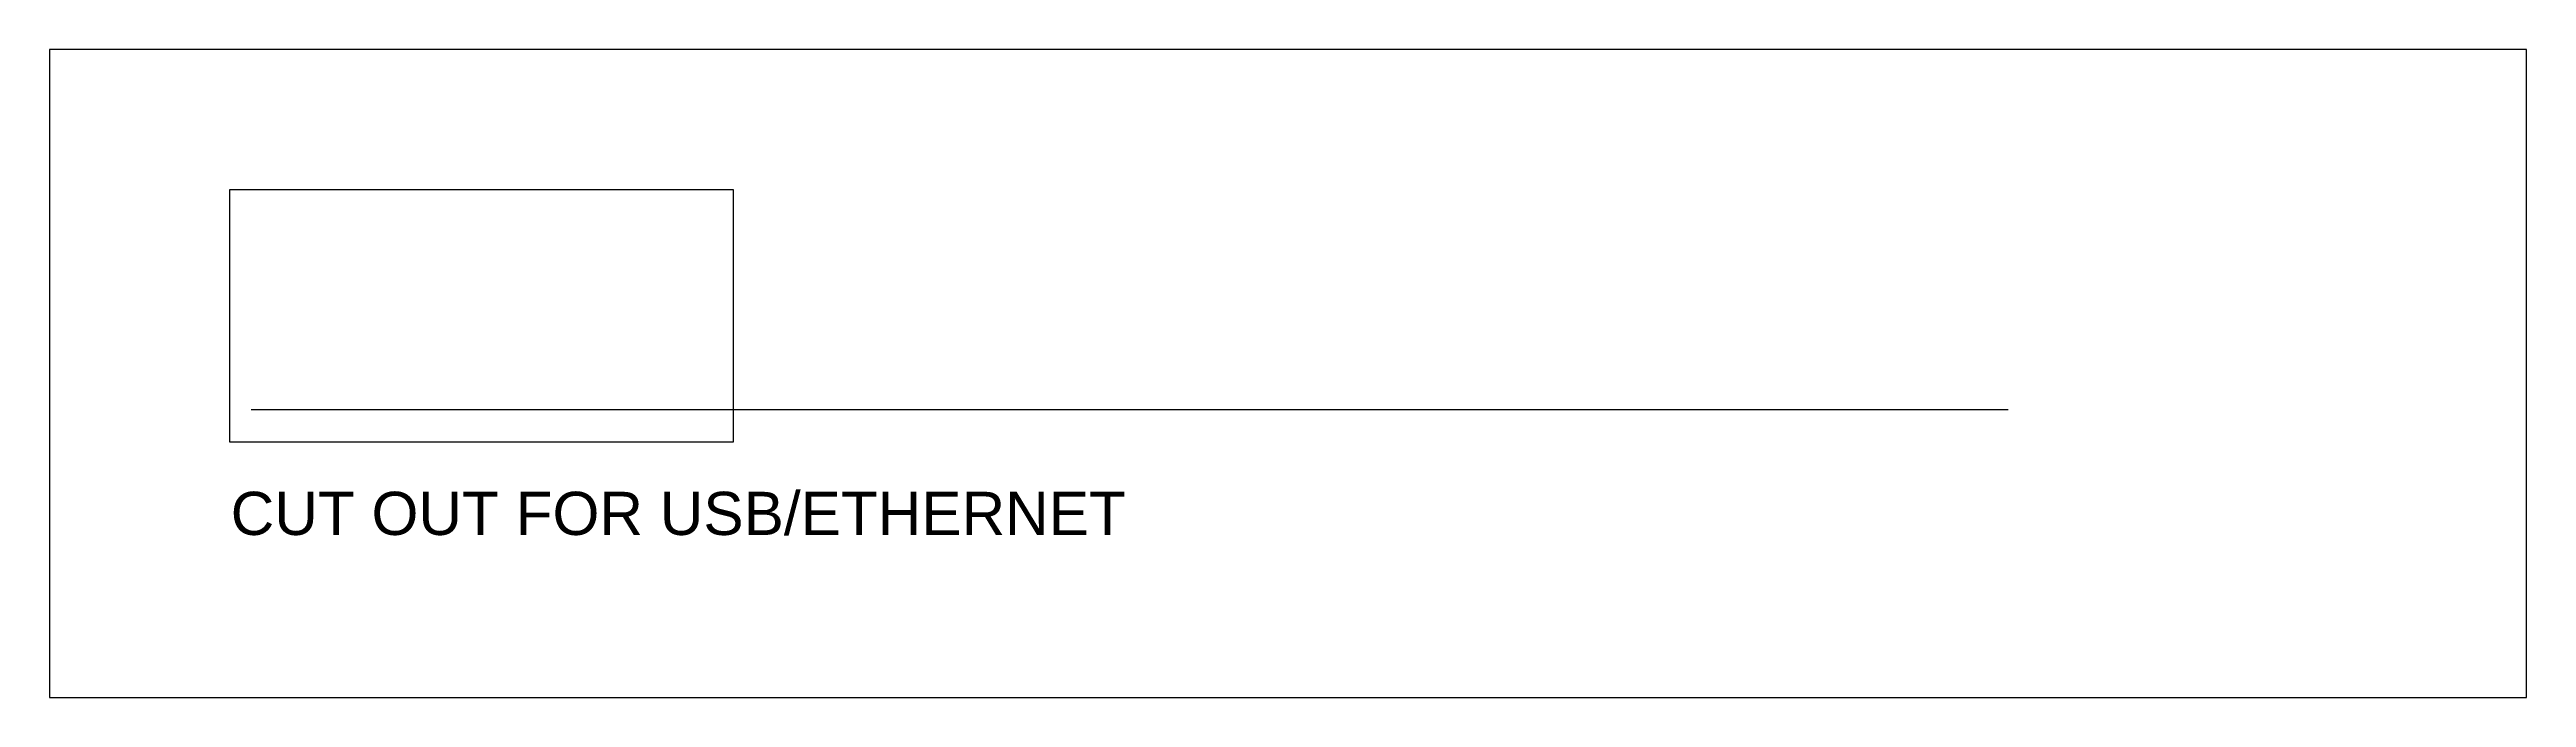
# Model space of a CAD drawing. Header units: millimetres. Extents: x 0 to 344, y 0 to 90.
import ezdxf

# ---------------------------------------------------------------- set-up
doc = ezdxf.new("R2010")
doc.units = ezdxf.units.MM
doc.layers.get('0').update_dxf_attribs({"lineweight": 25})
doc.layers.add('printplate', color=3, linetype='Continuous', lineweight=25, true_color=0x00ff00)
doc.styles.add('textstyle11', font='')
doc.styles.get('textstyle11').set_extended_font_data('Arial')

msp = doc.modelspace()

# ---------------------------------------------------------------- linework, layer by layer
for p, q in [((344, 90), (0, 90)), ((0, 90), (0, 0)), ((344, 0), (344, 90)), ((95, 70.5), (25, 70.5)), ((25, 70.5), (25, 35.5)), ((95, 35.5), (95, 70.5)), ((25, 35.5), (95, 35.5)), ((0, 0), (344, 0))]:
    msp.add_line(p, q)
at = {"layer": 'printplate'}
msp.add_line((28, 40), (272, 40), dxfattribs=at)

# ---------------------------------------------------------------- texts
at = {"insert": (25.16, 28.57), "char_height": 1, "attachment_point": 1, "style": 'textstyle11'}
msp.add_mtext('\\C3;\\H6;CUT OUT FOR USB/ETHERNET', dxfattribs=at)

doc.saveas('drawing.dxf')
